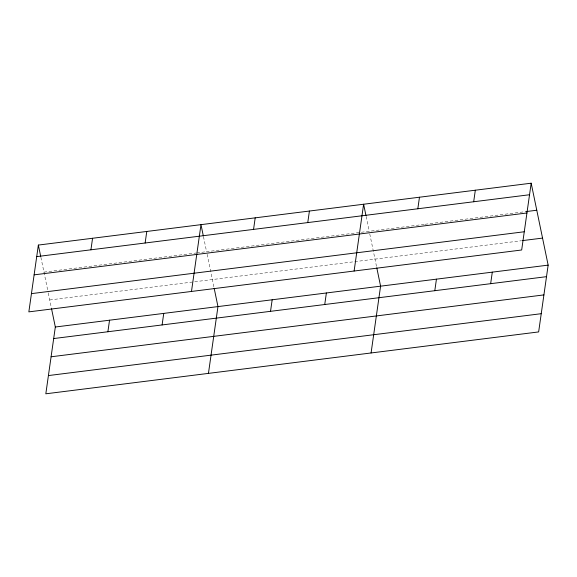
<?xml version="1.0" encoding="UTF-8"?>
<svg xmlns="http://www.w3.org/2000/svg" width="577" height="577" viewBox="0 0 577 577"><rect width="100%" height="100%" fill="white"/><g stroke="black" fill="none" stroke-linecap="round" stroke-linejoin="round"><path stroke-width="0.43" stroke-dasharray="2.88 2.16" d="M43.96 272.113L195.928 253.029M196.815 252.921L205.7 251.803M424.189 224.374L206.588 251.695L203.515 236.866M425.076 224.258L526.145 211.571M49.723 299.968L521.269 240.76M366.15 216.447L369.222 231.276M369.763 233.887L376.615 266.978M207.129 254.306L213.988 287.396M40.888 257.284L48.107 292.135M48.288 293.008L51.353 307.815"/><path stroke-width="0.87" d="M38.356 245.074L28.85 311.868L521.673 249.992L531.179 183.197L38.356 245.074L40.707 256.412M51.533 308.688L55.327 327.008L45.821 393.802L538.644 331.926L548.15 265.132L531.179 183.197M90.921 249.812L92.565 238.265M107.892 331.746L109.536 320.199M145.137 243.011L146.774 231.464M162.108 324.938L163.745 313.39M191.485 291.45L200.991 224.655L203.335 235.993M208.448 373.384L217.962 306.589L214.168 288.269M253.555 229.394L255.2 217.846M270.526 311.328L272.171 299.78M307.765 222.585L309.409 211.045M324.736 304.519L326.38 292.972M354.112 271.031L363.618 204.236L365.969 215.574M371.083 352.965L380.589 286.17L376.795 267.851M417.827 208.766L419.472 197.226M434.798 290.7L436.443 279.153M473.681 201.755L475.325 190.208M490.652 283.689L492.296 272.142M36.712 256.621L529.535 194.745M526.145 211.571L536.783 210.237M34.115 274.854L526.945 212.978M31.447 293.635L524.269 231.759M522.156 240.652L542.553 238.092M55.327 327.008L548.15 265.132M53.683 338.555L546.506 276.671M51.086 356.788L543.909 294.905M48.418 375.569L541.24 313.693"/></g></svg>
